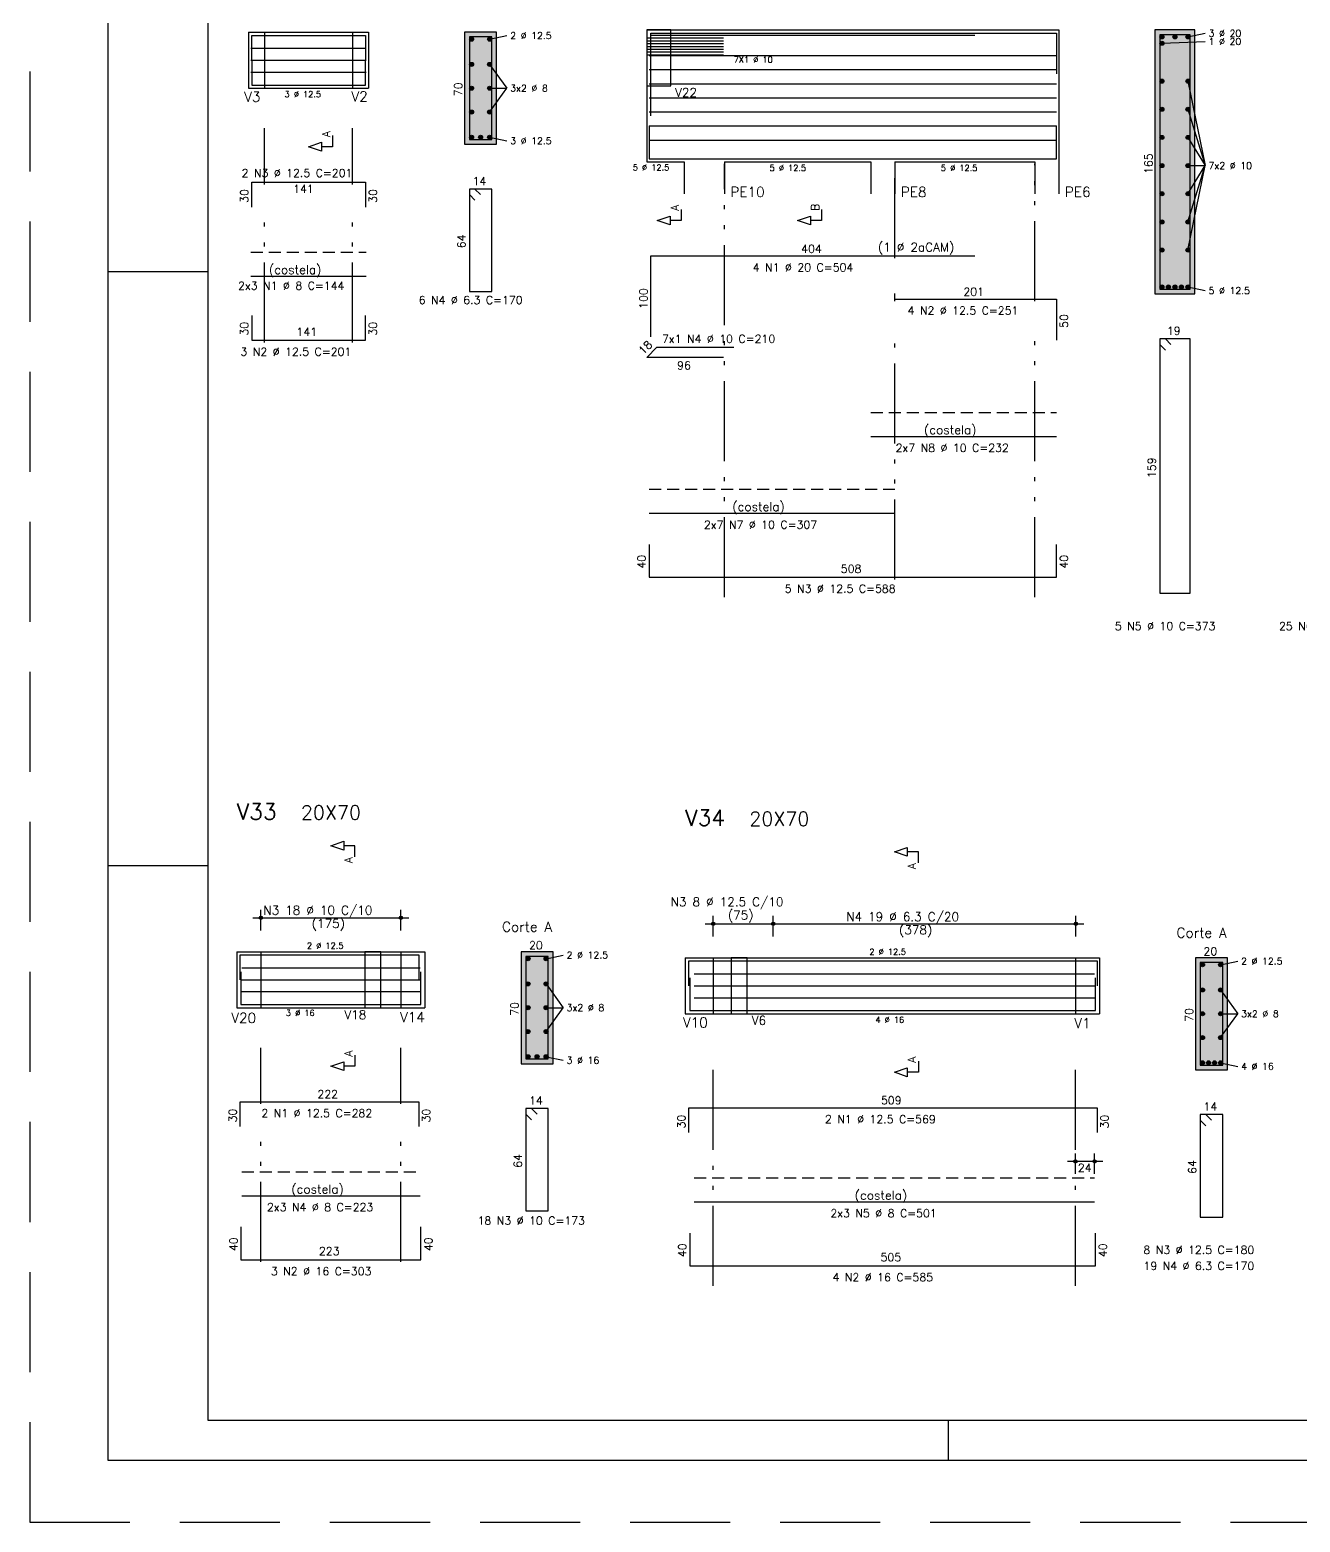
# Model space of a CAD drawing. Extents: x -1.9 to 86, y -1.2 to 61.3.
# Drawn here: x -1.95 to 29.79, y -1.19 to 36.1 of the extents above; entities that cross this region are included whole.
import ezdxf

# ---------------------------------------------------------------- set-up
doc = ezdxf.new("R2010")
doc.units = 0
doc.header["$MEASUREMENT"] = 0
for name, pattern in [('ESTILO_TQS_0001', [0.45, 0.3, -0.15]), ('ESTILO_TQS_0004', [3.3, 2, -0.4, 0.05, -0.4, 0.05, -0.4]), ('HIDDEN', [0.375, 0.25, -0.125])]:
    doc.linetypes.add(name, pattern=pattern)
doc.layers.get('0').update_dxf_attribs({"linetype": 'CONTINUOUS'})
doc.layers.get('Defpoints').update_dxf_attribs({"linetype": 'CONTINUOUS'})
for name, color, linetype in [('ARQ_FOLHA', 7, 'CONTINUOUS'), ('PENA_01', 1, 'CONTINUOUS'), ('PENA_02', 2, 'CONTINUOUS'), ('PENA_03', 3, 'CONTINUOUS'), ('PENA_04', 4, 'CONTINUOUS'), ('PENA_05', 5, 'CONTINUOUS'), ('PENA_06', 6, 'CONTINUOUS'), ('PENA_10', 253, 'CONTINUOUS')]:
    doc.layers.add(name, color=color, linetype=linetype)
doc.styles.get("Standard").update_dxf_attribs({"font": 'ROMANS.SHX'})

# ---------------------------------------------------------------- blocks, each defined once
blk = doc.blocks.new('FOLHA A1 - 841 X 594')
at = {"layer": 'ARQ_FOLHA', "color": 1}
for p, q in [((-816, 297), (-841, 297)), ((-816, 148.5), (-841, 148.5)), ((-631, 10), (-631, 0))]:
    blk.add_line(p, q, dxfattribs=at)
for points in [[(-841, 0), (0, 0), (0, 594), (-841, 594)], [(-816, 10), (-10, 10), (-10, 584), (-816, 584)]]:
    blk.add_lwpolyline(points, close=True, dxfattribs=at)
at = {"layer": 'Defpoints', "color": 8, "linetype": 'HIDDEN', "ltscale": 100}
blk.add_lwpolyline([(-860.5, 609.5), (-860.5, -15.5), (19.5, -15.5), (19.5, 609.5)], close=True, dxfattribs=at)
blk = doc.blocks.new('*U23')
blk.add_blockref('FOLHA A1 - 841 X 594', (0, 0))

msp = doc.modelspace()

# ---------------------------------------------------------------- linework, layer by layer
at = {"layer": 'PENA_01', "linetype": 'Continuous'}
for p, q in [((3.514, 36.041), (3.914, 36.041)), ((3.914, 36.041), (3.914, 34.641)), ((6.114, 36.041), (6.114, 34.641)), ((6.114, 36.041), (6.514, 36.041)), ((9.539, 35.866), (9.969, 35.956)), ((26.34, 35.763), (27.42, 35.809)), ((26.99, 35.923), (27.42, 36.013)), ((9.539, 35.236), (9.969, 34.641)), ((26.99, 34.817), (27.42, 32.706)), ((3.514, 34.641), (3.914, 34.641)), ((6.114, 34.641), (6.514, 34.641)), ((9.539, 34.045), (9.969, 34.641)), ((9.539, 34.641), (9.969, 34.641)), ((26.99, 34.113), (27.42, 32.706)), ((9.539, 33.416), (9.969, 33.326)), ((26.99, 33.41), (27.42, 32.706)), ((26.99, 30.595), (27.42, 32.706)), ((26.99, 31.299), (27.42, 32.706)), ((26.99, 32.002), (27.42, 32.706)), ((26.99, 32.706), (27.42, 32.706)), ((26.99, 29.673), (27.42, 29.583)), ((3.624, 13.912), (7.524, 13.912)), ((3.824, 13.592), (3.824, 14.112)), ((7.324, 13.592), (7.324, 14.112)), ((15.129, 13.44), (15.129, 13.96)), ((16.629, 13.44), (16.629, 13.96)), ((16.629, 13.44), (16.629, 13.96)), ((24.189, 13.44), (24.189, 13.96)), ((14.929, 13.76), (16.829, 13.76)), ((16.429, 13.76), (24.389, 13.76)), ((3.224, 13.062), (3.824, 13.062)), ((3.824, 13.062), (3.824, 11.662)), ((7.324, 13.062), (7.324, 11.662)), ((7.324, 13.062), (7.924, 13.062)), ((10.949, 12.887), (11.379, 12.977)), ((14.429, 12.91), (15.129, 12.91)), ((15.129, 12.91), (15.129, 11.51)), ((24.179, 12.91), (24.179, 11.51)), ((24.179, 12.91), (24.779, 12.91)), ((27.804, 12.735), (28.234, 12.825)), ((10.949, 12.258), (11.379, 11.662)), ((27.804, 12.105), (28.234, 11.51)), ((3.224, 11.662), (3.824, 11.662)), ((7.324, 11.662), (7.924, 11.662)), ((10.949, 11.067), (11.379, 11.662)), ((10.949, 11.662), (11.379, 11.662)), ((14.429, 11.51), (15.129, 11.51)), ((24.179, 11.51), (24.779, 11.51)), ((27.804, 10.915), (28.234, 11.51)), ((27.804, 11.51), (28.234, 11.51)), ((10.949, 10.437), (11.379, 10.347)), ((27.804, 10.285), (28.234, 10.195)), ((24.859, 7.82), (23.979, 7.82))]:
    msp.add_line(p, q, dxfattribs=at)
at = {"layer": 'PENA_01', "linetype": 'ESTILO_TQS_0004'}
for p, q in [((3.914, 32.238), (3.914, 33.641)), ((6.114, 32.238), (6.114, 33.641)), ((15.405, 21.918), (15.405, 32.748)), ((19.665, 30.395), (19.665, 32.748)), ((23.165, 29.315), (23.165, 32.748)), ((3.914, 28.288), (3.914, 31.354)), ((6.114, 28.288), (6.114, 31.354)), ((19.665, 29.315), (19.665, 29.511)), ((19.665, 22.365), (19.665, 28.431)), ((23.165, 21.918), (23.165, 28.431)), ((3.824, 9.259), (3.824, 10.662)), ((7.324, 9.259), (7.324, 10.662)), ((15.129, 4.71), (15.129, 10.51)), ((24.179, 4.71), (24.179, 10.51)), ((3.824, 5.309), (3.824, 8.375)), ((7.324, 5.309), (7.324, 8.375))]:
    msp.add_line(p, q, dxfattribs=at)
at = {"layer": 'PENA_01', "linetype": 'Continuous'}
for points in [[(13.465, 36.098), (13.465, 34.698), (14.065, 34.698), (14.065, 36.098), (13.465, 36.098)], [(6.424, 13.062), (6.424, 11.662), (6.824, 11.662), (6.824, 13.062), (6.424, 13.062)], [(15.579, 12.91), (15.579, 11.51), (15.979, 11.51), (15.979, 12.91), (15.579, 12.91)]]:
    msp.add_lwpolyline(points, dxfattribs=at)
at = {"layer": 'PENA_02', "linetype": 'Continuous'}
for centre, radius in [((3.824, 13.912), 0.0416), ((3.824, 13.912), 0.0208), ((7.324, 13.912), 0.0416), ((7.324, 13.912), 0.0208), ((15.129, 13.76), 0.0416), ((16.629, 13.76), 0.0416), ((16.629, 13.76), 0.0416), ((24.189, 13.76), 0.0416), ((15.129, 13.76), 0.0208), ((16.629, 13.76), 0.0208), ((16.629, 13.76), 0.0208), ((24.189, 13.76), 0.0208), ((24.179, 7.82), 0.04), ((24.179, 7.82), 0.02), ((24.659, 7.82), 0.04), ((24.659, 7.82), 0.02)]:
    msp.add_circle(centre, radius, dxfattribs=at)
at = {"layer": 'PENA_03', "linetype": 'Continuous'}
for p, q in [((3.514, 36.041), (3.514, 34.641)), ((3.514, 36.041), (3.514, 34.641)), ((3.514, 36.041), (3.514, 34.641)), ((3.514, 36.041), (3.914, 36.041)), ((3.914, 36.041), (6.114, 36.041)), ((3.914, 36.041), (3.914, 34.641)), ((6.114, 36.041), (6.114, 34.641)), ((6.114, 36.041), (6.114, 34.641)), ((6.114, 36.041), (6.514, 36.041)), ((6.514, 36.041), (6.514, 34.641)), ((6.514, 36.041), (6.514, 34.641)), ((9.714, 36.041), (8.914, 36.041)), ((8.914, 36.041), (8.914, 33.241)), ((9.714, 33.241), (9.714, 36.041)), ((13.465, 36.098), (13.465, 32.798)), ((13.465, 36.098), (14.405, 36.098)), ((14.405, 36.098), (15.405, 36.098)), ((15.405, 36.098), (19.065, 36.098)), ((19.065, 36.098), (19.665, 36.098)), ((19.665, 36.098), (23.165, 36.098)), ((23.165, 36.098), (23.765, 36.098)), ((23.765, 36.098), (23.765, 32.798)), ((27.165, 36.098), (26.165, 36.098)), ((26.165, 36.098), (26.165, 29.498)), ((27.165, 29.498), (27.165, 36.098)), ((3.514, 34.641), (3.914, 34.641)), ((3.914, 34.641), (6.114, 34.641)), ((6.114, 34.641), (6.514, 34.641)), ((8.914, 33.241), (9.714, 33.241)), ((13.465, 32.798), (14.405, 32.798)), ((14.405, 32.798), (14.405, 31.998)), ((15.405, 32.798), (19.065, 32.798)), ((15.405, 32.798), (15.405, 31.998)), ((19.065, 32.798), (19.065, 31.998)), ((19.665, 32.798), (23.165, 32.798)), ((19.665, 32.798), (19.665, 31.998)), ((23.165, 32.798), (23.165, 31.998)), ((23.765, 32.798), (23.765, 31.998)), ((26.165, 29.498), (27.165, 29.498)), ((3.224, 13.062), (3.224, 11.662)), ((3.224, 13.062), (3.224, 11.662)), ((3.224, 13.062), (3.224, 11.662)), ((3.224, 13.062), (3.824, 13.062)), ((3.824, 13.062), (7.324, 13.062)), ((3.824, 13.062), (3.824, 11.662)), ((7.324, 13.062), (7.324, 11.662)), ((7.324, 13.062), (7.324, 11.662)), ((7.324, 13.062), (7.924, 13.062)), ((7.924, 13.062), (7.924, 11.662)), ((7.924, 13.062), (7.924, 11.662)), ((11.124, 13.062), (10.324, 13.062)), ((10.324, 13.062), (10.324, 10.262)), ((11.124, 10.262), (11.124, 13.062)), ((14.429, 12.91), (14.429, 11.51)), ((14.429, 12.91), (14.429, 11.51)), ((14.429, 12.91), (14.429, 11.51)), ((14.429, 12.91), (15.129, 12.91)), ((15.129, 12.91), (24.179, 12.91)), ((15.129, 12.91), (15.129, 11.51)), ((24.179, 12.91), (24.179, 11.51)), ((24.179, 12.91), (24.179, 11.51)), ((24.179, 12.91), (24.779, 12.91)), ((24.779, 12.91), (24.779, 11.51)), ((24.779, 12.91), (24.779, 11.51)), ((27.979, 12.91), (27.179, 12.91)), ((27.179, 12.91), (27.179, 10.11)), ((27.979, 10.11), (27.979, 12.91)), ((3.224, 11.662), (3.824, 11.662)), ((3.824, 11.662), (7.324, 11.662)), ((7.324, 11.662), (7.924, 11.662)), ((14.429, 11.51), (15.129, 11.51)), ((15.129, 11.51), (24.179, 11.51)), ((24.179, 11.51), (24.779, 11.51)), ((10.324, 10.262), (11.124, 10.262)), ((27.179, 10.11), (27.979, 10.11)), ((24.179, 7.51), (24.179, 8.02)), ((24.659, 7.51), (24.659, 8.02))]:
    msp.add_line(p, q, dxfattribs=at)
for points in [[(5.614, 33.456), (5.614, 33.179), (5.337, 33.179), (5.337, 33.068), (5.014, 33.179), (5.337, 33.29), (5.337, 33.179)], [(14.325, 31.613), (14.325, 31.336), (14.048, 31.336), (14.048, 31.225), (13.725, 31.336), (14.048, 31.447), (14.048, 31.336)], [(17.835, 31.613), (17.835, 31.336), (17.558, 31.336), (17.558, 31.225), (17.235, 31.336), (17.558, 31.447), (17.558, 31.336)], [(6.174, 15.432), (6.174, 15.709), (5.897, 15.709), (5.897, 15.598), (5.574, 15.709), (5.897, 15.82), (5.897, 15.709)], [(20.254, 15.28), (20.254, 15.557), (19.977, 15.557), (19.977, 15.446), (19.654, 15.557), (19.977, 15.668), (19.977, 15.557)], [(6.174, 10.477), (6.174, 10.2), (5.897, 10.2), (5.897, 10.09), (5.574, 10.2), (5.897, 10.311), (5.897, 10.2)], [(20.254, 10.325), (20.254, 10.048), (19.977, 10.048), (19.977, 9.937), (19.654, 10.048), (19.977, 10.159), (19.977, 10.048)]]:
    msp.add_lwpolyline(points, dxfattribs=at)
for centre in [(9.089, 35.866), (9.539, 35.866), (26.34, 35.923), (26.34, 35.763), (26.665, 35.923), (26.99, 35.923), (9.089, 35.236), (9.539, 35.236), (9.089, 34.641), (9.539, 34.641), (26.34, 34.817), (26.99, 34.817), (9.089, 34.045), (9.539, 34.045), (26.34, 34.113), (26.99, 34.113), (9.089, 33.416), (9.314, 33.416), (9.539, 33.416), (26.34, 33.41), (26.99, 33.41), (26.34, 32.706), (26.99, 32.706), (26.34, 32.002), (26.99, 32.002), (26.34, 31.299), (26.99, 31.299), (26.34, 30.595), (26.99, 30.595), (26.34, 29.673), (26.502, 29.673), (26.665, 29.673), (26.827, 29.673), (26.99, 29.673), (10.499, 12.887), (10.949, 12.887), (27.354, 12.735), (27.804, 12.735), (10.499, 12.258), (10.949, 12.258), (27.354, 12.105), (27.804, 12.105), (10.499, 11.662), (10.949, 11.662), (27.354, 11.51), (27.804, 11.51), (10.499, 11.067), (10.949, 11.067), (27.354, 10.915), (27.804, 10.915), (10.499, 10.437), (10.724, 10.437), (10.949, 10.437), (27.354, 10.285), (27.504, 10.285), (27.654, 10.285), (27.804, 10.285)]:
    msp.add_circle(centre, 0.05, dxfattribs=at)
for points in [[(9.139, 35.866), (9.064, 35.909), (9.042, 35.883)], [(9.139, 35.866), (9.042, 35.883), (9.042, 35.849)], [(9.139, 35.866), (9.042, 35.849), (9.064, 35.823)], [(9.139, 35.866), (9.098, 35.915), (9.064, 35.909)], [(9.139, 35.866), (9.064, 35.823), (9.098, 35.817)], [(9.139, 35.866), (9.128, 35.898), (9.098, 35.915)], [(9.139, 35.866), (9.098, 35.817), (9.128, 35.834)], [(9.139, 35.866), (9.128, 35.834), (9.139, 35.866)], [(9.589, 35.866), (9.514, 35.909), (9.492, 35.883)], [(9.589, 35.866), (9.492, 35.883), (9.492, 35.849)], [(9.589, 35.866), (9.492, 35.849), (9.514, 35.823)], [(9.589, 35.866), (9.548, 35.915), (9.514, 35.909)], [(9.589, 35.866), (9.514, 35.823), (9.548, 35.817)], [(9.589, 35.866), (9.578, 35.898), (9.548, 35.915)], [(9.589, 35.866), (9.548, 35.817), (9.578, 35.834)], [(9.589, 35.866), (9.578, 35.834), (9.589, 35.866)], [(26.39, 35.923), (26.315, 35.966), (26.293, 35.94)], [(26.39, 35.923), (26.293, 35.94), (26.293, 35.906)], [(26.39, 35.923), (26.293, 35.906), (26.315, 35.88)], [(26.39, 35.763), (26.315, 35.806), (26.293, 35.78)], [(26.39, 35.923), (26.349, 35.972), (26.315, 35.966)], [(26.39, 35.923), (26.315, 35.88), (26.349, 35.874)], [(26.39, 35.763), (26.349, 35.812), (26.315, 35.806)], [(26.39, 35.923), (26.378, 35.955), (26.349, 35.972)], [(26.39, 35.923), (26.349, 35.874), (26.378, 35.891)], [(26.39, 35.763), (26.378, 35.795), (26.349, 35.812)], [(26.39, 35.923), (26.378, 35.891), (26.39, 35.923)], [(26.715, 35.923), (26.64, 35.966), (26.618, 35.94)], [(26.715, 35.923), (26.618, 35.94), (26.618, 35.906)], [(26.715, 35.923), (26.618, 35.906), (26.64, 35.88)], [(26.715, 35.923), (26.674, 35.972), (26.64, 35.966)], [(26.715, 35.923), (26.64, 35.88), (26.674, 35.874)], [(26.715, 35.923), (26.703, 35.955), (26.674, 35.972)], [(26.715, 35.923), (26.674, 35.874), (26.703, 35.891)], [(26.715, 35.923), (26.703, 35.891), (26.715, 35.923)], [(27.04, 35.923), (26.965, 35.966), (26.943, 35.94)], [(27.04, 35.923), (26.943, 35.94), (26.943, 35.906)], [(27.04, 35.923), (26.943, 35.906), (26.965, 35.88)], [(27.04, 35.923), (26.999, 35.972), (26.965, 35.966)], [(27.04, 35.923), (26.965, 35.88), (26.999, 35.874)], [(27.04, 35.923), (27.028, 35.955), (26.999, 35.972)], [(27.04, 35.923), (26.999, 35.874), (27.028, 35.891)], [(27.04, 35.923), (27.028, 35.891), (27.04, 35.923)], [(26.39, 35.763), (26.293, 35.78), (26.293, 35.746)], [(26.39, 35.763), (26.293, 35.746), (26.315, 35.72)], [(26.39, 35.763), (26.315, 35.72), (26.349, 35.714)], [(26.39, 35.763), (26.349, 35.714), (26.378, 35.731)], [(26.39, 35.763), (26.378, 35.731), (26.39, 35.763)], [(9.139, 35.236), (9.064, 35.28), (9.042, 35.253)], [(9.139, 35.236), (9.042, 35.253), (9.042, 35.219)], [(9.139, 35.236), (9.042, 35.219), (9.064, 35.193)], [(9.139, 35.236), (9.098, 35.286), (9.064, 35.28)], [(9.139, 35.236), (9.064, 35.193), (9.098, 35.187)], [(9.139, 35.236), (9.128, 35.268), (9.098, 35.286)], [(9.139, 35.236), (9.098, 35.187), (9.128, 35.204)], [(9.139, 35.236), (9.128, 35.204), (9.139, 35.236)], [(9.589, 35.236), (9.514, 35.28), (9.492, 35.253)], [(9.589, 35.236), (9.492, 35.253), (9.492, 35.219)], [(9.589, 35.236), (9.492, 35.219), (9.514, 35.193)], [(9.589, 35.236), (9.548, 35.286), (9.514, 35.28)], [(9.589, 35.236), (9.514, 35.193), (9.548, 35.187)], [(9.589, 35.236), (9.578, 35.268), (9.548, 35.286)], [(9.589, 35.236), (9.548, 35.187), (9.578, 35.204)], [(9.589, 35.236), (9.578, 35.204), (9.589, 35.236)], [(9.139, 34.641), (9.064, 34.684), (9.042, 34.658)], [(9.139, 34.641), (9.098, 34.69), (9.064, 34.684)], [(9.139, 34.641), (9.128, 34.673), (9.098, 34.69)], [(9.589, 34.641), (9.514, 34.684), (9.492, 34.658)], [(9.589, 34.641), (9.548, 34.69), (9.514, 34.684)], [(9.589, 34.641), (9.578, 34.673), (9.548, 34.69)], [(26.39, 34.817), (26.315, 34.86), (26.293, 34.834)], [(26.39, 34.817), (26.293, 34.834), (26.293, 34.8)], [(26.39, 34.817), (26.293, 34.8), (26.315, 34.774)], [(26.39, 34.817), (26.349, 34.866), (26.315, 34.86)], [(26.39, 34.817), (26.315, 34.774), (26.349, 34.768)], [(26.39, 34.817), (26.378, 34.849), (26.349, 34.866)], [(26.39, 34.817), (26.349, 34.768), (26.378, 34.785)], [(26.39, 34.817), (26.378, 34.785), (26.39, 34.817)], [(27.04, 34.817), (26.965, 34.86), (26.943, 34.834)], [(27.04, 34.817), (26.943, 34.834), (26.943, 34.8)], [(27.04, 34.817), (26.943, 34.8), (26.965, 34.774)], [(27.04, 34.817), (26.999, 34.866), (26.965, 34.86)], [(27.04, 34.817), (26.965, 34.774), (26.999, 34.768)], [(27.04, 34.817), (27.028, 34.849), (26.999, 34.866)], [(27.04, 34.817), (26.999, 34.768), (27.028, 34.785)], [(27.04, 34.817), (27.028, 34.785), (27.04, 34.817)], [(9.139, 34.641), (9.042, 34.658), (9.042, 34.624)], [(9.139, 34.641), (9.042, 34.624), (9.064, 34.598)], [(9.139, 34.641), (9.064, 34.598), (9.098, 34.592)], [(9.139, 34.641), (9.098, 34.592), (9.128, 34.609)], [(9.139, 34.641), (9.128, 34.609), (9.139, 34.641)], [(9.589, 34.641), (9.492, 34.658), (9.492, 34.624)], [(9.589, 34.641), (9.492, 34.624), (9.514, 34.598)], [(9.589, 34.641), (9.514, 34.598), (9.548, 34.592)], [(9.589, 34.641), (9.548, 34.592), (9.578, 34.609)], [(9.589, 34.641), (9.578, 34.609), (9.589, 34.641)], [(9.139, 34.045), (9.064, 34.089), (9.042, 34.063)], [(9.139, 34.045), (9.042, 34.063), (9.042, 34.028)], [(9.139, 34.045), (9.042, 34.028), (9.064, 34.002)], [(9.139, 34.045), (9.098, 34.095), (9.064, 34.089)], [(9.139, 34.045), (9.064, 34.002), (9.098, 33.996)], [(9.139, 34.045), (9.128, 34.078), (9.098, 34.095)], [(9.139, 34.045), (9.098, 33.996), (9.128, 34.013)], [(9.139, 34.045), (9.128, 34.013), (9.139, 34.045)], [(9.589, 34.045), (9.514, 34.089), (9.492, 34.063)], [(9.589, 34.045), (9.492, 34.063), (9.492, 34.028)], [(9.589, 34.045), (9.492, 34.028), (9.514, 34.002)], [(9.589, 34.045), (9.548, 34.095), (9.514, 34.089)], [(9.589, 34.045), (9.514, 34.002), (9.548, 33.996)], [(9.589, 34.045), (9.578, 34.078), (9.548, 34.095)], [(9.589, 34.045), (9.548, 33.996), (9.578, 34.013)], [(9.589, 34.045), (9.578, 34.013), (9.589, 34.045)], [(26.39, 34.113), (26.315, 34.157), (26.293, 34.13)], [(26.39, 34.113), (26.293, 34.13), (26.293, 34.096)], [(26.39, 34.113), (26.293, 34.096), (26.315, 34.07)], [(26.39, 34.113), (26.349, 34.163), (26.315, 34.157)], [(26.39, 34.113), (26.315, 34.07), (26.349, 34.064)], [(26.39, 34.113), (26.378, 34.145), (26.349, 34.163)], [(26.39, 34.113), (26.349, 34.064), (26.378, 34.081)], [(26.39, 34.113), (26.378, 34.081), (26.39, 34.113)], [(27.04, 34.113), (26.965, 34.157), (26.943, 34.13)], [(27.04, 34.113), (26.943, 34.13), (26.943, 34.096)], [(27.04, 34.113), (26.943, 34.096), (26.965, 34.07)], [(27.04, 34.113), (26.999, 34.163), (26.965, 34.157)], [(27.04, 34.113), (26.965, 34.07), (26.999, 34.064)], [(27.04, 34.113), (27.028, 34.145), (26.999, 34.163)], [(27.04, 34.113), (26.999, 34.064), (27.028, 34.081)], [(27.04, 34.113), (27.028, 34.081), (27.04, 34.113)], [(9.139, 33.416), (9.064, 33.459), (9.042, 33.433)], [(9.139, 33.416), (9.042, 33.433), (9.042, 33.399)], [(9.139, 33.416), (9.042, 33.399), (9.064, 33.373)], [(9.139, 33.416), (9.098, 33.465), (9.064, 33.459)], [(9.139, 33.416), (9.064, 33.373), (9.098, 33.367)], [(9.139, 33.416), (9.128, 33.448), (9.098, 33.465)], [(9.139, 33.416), (9.098, 33.367), (9.128, 33.384)], [(9.139, 33.416), (9.128, 33.384), (9.139, 33.416)], [(9.364, 33.416), (9.289, 33.459), (9.267, 33.433)], [(9.364, 33.416), (9.267, 33.433), (9.267, 33.399)], [(9.364, 33.416), (9.267, 33.399), (9.289, 33.373)], [(9.364, 33.416), (9.323, 33.465), (9.289, 33.459)], [(9.364, 33.416), (9.289, 33.373), (9.323, 33.367)], [(9.364, 33.416), (9.353, 33.448), (9.323, 33.465)], [(9.364, 33.416), (9.323, 33.367), (9.353, 33.384)], [(9.364, 33.416), (9.353, 33.384), (9.364, 33.416)], [(9.589, 33.416), (9.514, 33.459), (9.492, 33.433)], [(9.589, 33.416), (9.492, 33.433), (9.492, 33.399)], [(9.589, 33.416), (9.492, 33.399), (9.514, 33.373)], [(9.589, 33.416), (9.548, 33.465), (9.514, 33.459)], [(9.589, 33.416), (9.514, 33.373), (9.548, 33.367)], [(9.589, 33.416), (9.578, 33.448), (9.548, 33.465)], [(9.589, 33.416), (9.548, 33.367), (9.578, 33.384)], [(9.589, 33.416), (9.578, 33.384), (9.589, 33.416)], [(26.39, 33.41), (26.315, 33.453), (26.293, 33.427)], [(26.39, 33.41), (26.293, 33.427), (26.293, 33.393)], [(26.39, 33.41), (26.293, 33.393), (26.315, 33.366)], [(26.39, 33.41), (26.349, 33.459), (26.315, 33.453)], [(26.39, 33.41), (26.315, 33.366), (26.349, 33.36)], [(26.39, 33.41), (26.378, 33.442), (26.349, 33.459)], [(26.39, 33.41), (26.349, 33.36), (26.378, 33.377)], [(26.39, 33.41), (26.378, 33.377), (26.39, 33.41)], [(27.04, 33.41), (26.965, 33.453), (26.943, 33.427)], [(27.04, 33.41), (26.943, 33.427), (26.943, 33.393)], [(27.04, 33.41), (26.943, 33.393), (26.965, 33.366)], [(27.04, 33.41), (26.999, 33.459), (26.965, 33.453)], [(27.04, 33.41), (26.965, 33.366), (26.999, 33.36)], [(27.04, 33.41), (27.028, 33.442), (26.999, 33.459)], [(27.04, 33.41), (26.999, 33.36), (27.028, 33.377)], [(27.04, 33.41), (27.028, 33.377), (27.04, 33.41)], [(26.39, 32.706), (26.315, 32.749), (26.293, 32.723)], [(26.39, 32.706), (26.293, 32.723), (26.293, 32.689)], [(26.39, 32.706), (26.293, 32.689), (26.315, 32.663)], [(26.39, 32.706), (26.349, 32.755), (26.315, 32.749)], [(26.39, 32.706), (26.315, 32.663), (26.349, 32.657)], [(26.39, 32.706), (26.378, 32.738), (26.349, 32.755)], [(26.39, 32.706), (26.349, 32.657), (26.378, 32.674)], [(26.39, 32.706), (26.378, 32.674), (26.39, 32.706)], [(27.04, 32.706), (26.965, 32.749), (26.943, 32.723)], [(27.04, 32.706), (26.943, 32.723), (26.943, 32.689)], [(27.04, 32.706), (26.943, 32.689), (26.965, 32.663)], [(27.04, 32.706), (26.999, 32.755), (26.965, 32.749)], [(27.04, 32.706), (26.965, 32.663), (26.999, 32.657)], [(27.04, 32.706), (27.028, 32.738), (26.999, 32.755)], [(27.04, 32.706), (26.999, 32.657), (27.028, 32.674)], [(27.04, 32.706), (27.028, 32.674), (27.04, 32.706)], [(26.39, 32.002), (26.315, 32.046), (26.293, 32.019)], [(26.39, 32.002), (26.293, 32.019), (26.293, 31.985)], [(26.39, 32.002), (26.293, 31.985), (26.315, 31.959)], [(26.39, 32.002), (26.349, 32.051), (26.315, 32.046)], [(26.39, 32.002), (26.315, 31.959), (26.349, 31.953)], [(26.39, 32.002), (26.378, 32.034), (26.349, 32.051)], [(26.39, 32.002), (26.349, 31.953), (26.378, 31.97)], [(26.39, 32.002), (26.378, 31.97), (26.39, 32.002)], [(27.04, 32.002), (26.965, 32.046), (26.943, 32.019)], [(27.04, 32.002), (26.943, 32.019), (26.943, 31.985)], [(27.04, 32.002), (26.943, 31.985), (26.965, 31.959)], [(27.04, 32.002), (26.999, 32.051), (26.965, 32.046)], [(27.04, 32.002), (26.965, 31.959), (26.999, 31.953)], [(27.04, 32.002), (27.028, 32.034), (26.999, 32.051)], [(27.04, 32.002), (26.999, 31.953), (27.028, 31.97)], [(27.04, 32.002), (27.028, 31.97), (27.04, 32.002)], [(26.39, 31.299), (26.315, 31.342), (26.293, 31.316)], [(26.39, 31.299), (26.349, 31.348), (26.315, 31.342)], [(26.39, 31.299), (26.378, 31.331), (26.349, 31.348)], [(27.04, 31.299), (26.965, 31.342), (26.943, 31.316)], [(27.04, 31.299), (26.999, 31.348), (26.965, 31.342)], [(27.04, 31.299), (27.028, 31.331), (26.999, 31.348)], [(26.39, 31.299), (26.293, 31.316), (26.293, 31.281)], [(26.39, 31.299), (26.293, 31.281), (26.315, 31.255)], [(26.39, 31.299), (26.315, 31.255), (26.349, 31.249)], [(26.39, 31.299), (26.349, 31.249), (26.378, 31.266)], [(26.39, 31.299), (26.378, 31.266), (26.39, 31.299)], [(27.04, 31.299), (26.943, 31.316), (26.943, 31.281)], [(27.04, 31.299), (26.943, 31.281), (26.965, 31.255)], [(27.04, 31.299), (26.965, 31.255), (26.999, 31.249)], [(27.04, 31.299), (26.999, 31.249), (27.028, 31.266)], [(27.04, 31.299), (27.028, 31.266), (27.04, 31.299)], [(26.39, 30.595), (26.315, 30.638), (26.293, 30.612)], [(26.39, 30.595), (26.293, 30.612), (26.293, 30.578)], [(26.39, 30.595), (26.293, 30.578), (26.315, 30.551)], [(26.39, 30.595), (26.349, 30.644), (26.315, 30.638)], [(26.39, 30.595), (26.315, 30.551), (26.349, 30.546)], [(26.39, 30.595), (26.378, 30.627), (26.349, 30.644)], [(26.39, 30.595), (26.349, 30.546), (26.378, 30.563)], [(26.39, 30.595), (26.378, 30.563), (26.39, 30.595)], [(27.04, 30.595), (26.965, 30.638), (26.943, 30.612)], [(27.04, 30.595), (26.943, 30.612), (26.943, 30.578)], [(27.04, 30.595), (26.943, 30.578), (26.965, 30.551)], [(27.04, 30.595), (26.999, 30.644), (26.965, 30.638)], [(27.04, 30.595), (26.965, 30.551), (26.999, 30.546)], [(27.04, 30.595), (27.028, 30.627), (26.999, 30.644)], [(27.04, 30.595), (26.999, 30.546), (27.028, 30.563)], [(27.04, 30.595), (27.028, 30.563), (27.04, 30.595)], [(26.39, 29.673), (26.315, 29.716), (26.293, 29.69)], [(26.39, 29.673), (26.293, 29.69), (26.293, 29.656)], [(26.39, 29.673), (26.293, 29.656), (26.315, 29.63)], [(26.39, 29.673), (26.349, 29.722), (26.315, 29.716)], [(26.39, 29.673), (26.315, 29.63), (26.349, 29.624)], [(26.39, 29.673), (26.378, 29.705), (26.349, 29.722)], [(26.39, 29.673), (26.349, 29.624), (26.378, 29.641)], [(26.39, 29.673), (26.378, 29.641), (26.39, 29.673)], [(26.552, 29.673), (26.477, 29.716), (26.455, 29.69)], [(26.552, 29.673), (26.455, 29.69), (26.455, 29.656)], [(26.552, 29.673), (26.455, 29.656), (26.477, 29.63)], [(26.552, 29.673), (26.511, 29.722), (26.477, 29.716)], [(26.552, 29.673), (26.477, 29.63), (26.511, 29.624)], [(26.552, 29.673), (26.541, 29.705), (26.511, 29.722)], [(26.552, 29.673), (26.511, 29.624), (26.541, 29.641)], [(26.552, 29.673), (26.541, 29.641), (26.552, 29.673)], [(26.715, 29.673), (26.64, 29.716), (26.618, 29.69)], [(26.715, 29.673), (26.618, 29.69), (26.618, 29.656)], [(26.715, 29.673), (26.618, 29.656), (26.64, 29.63)], [(26.715, 29.673), (26.674, 29.722), (26.64, 29.716)], [(26.715, 29.673), (26.64, 29.63), (26.674, 29.624)], [(26.715, 29.673), (26.703, 29.705), (26.674, 29.722)], [(26.715, 29.673), (26.674, 29.624), (26.703, 29.641)], [(26.715, 29.673), (26.703, 29.641), (26.715, 29.673)], [(26.877, 29.673), (26.802, 29.716), (26.78, 29.69)], [(26.877, 29.673), (26.78, 29.69), (26.78, 29.656)], [(26.877, 29.673), (26.78, 29.656), (26.802, 29.63)], [(26.877, 29.673), (26.836, 29.722), (26.802, 29.716)], [(26.877, 29.673), (26.802, 29.63), (26.836, 29.624)], [(26.877, 29.673), (26.866, 29.705), (26.836, 29.722)], [(26.877, 29.673), (26.836, 29.624), (26.866, 29.641)], [(26.877, 29.673), (26.866, 29.641), (26.877, 29.673)], [(27.04, 29.673), (26.965, 29.716), (26.943, 29.69)], [(27.04, 29.673), (26.943, 29.69), (26.943, 29.656)], [(27.04, 29.673), (26.943, 29.656), (26.965, 29.63)], [(27.04, 29.673), (26.999, 29.722), (26.965, 29.716)], [(27.04, 29.673), (26.965, 29.63), (26.999, 29.624)], [(27.04, 29.673), (27.028, 29.705), (26.999, 29.722)], [(27.04, 29.673), (26.999, 29.624), (27.028, 29.641)], [(27.04, 29.673), (27.028, 29.641), (27.04, 29.673)], [(10.549, 12.887), (10.474, 12.931), (10.452, 12.904)], [(10.549, 12.887), (10.452, 12.904), (10.452, 12.87)], [(10.549, 12.887), (10.452, 12.87), (10.474, 12.844)], [(10.549, 12.887), (10.508, 12.936), (10.474, 12.931)], [(10.549, 12.887), (10.474, 12.844), (10.508, 12.838)], [(10.549, 12.887), (10.538, 12.919), (10.508, 12.936)], [(10.549, 12.887), (10.508, 12.838), (10.538, 12.855)], [(10.549, 12.887), (10.538, 12.855), (10.549, 12.887)], [(10.999, 12.887), (10.924, 12.931), (10.902, 12.904)], [(10.999, 12.887), (10.902, 12.904), (10.902, 12.87)], [(10.999, 12.887), (10.902, 12.87), (10.924, 12.844)], [(10.999, 12.887), (10.958, 12.936), (10.924, 12.931)], [(10.999, 12.887), (10.924, 12.844), (10.958, 12.838)], [(10.999, 12.887), (10.988, 12.919), (10.958, 12.936)], [(10.999, 12.887), (10.958, 12.838), (10.988, 12.855)], [(10.999, 12.887), (10.988, 12.855), (10.999, 12.887)], [(27.404, 12.735), (27.329, 12.778), (27.307, 12.752)], [(27.404, 12.735), (27.307, 12.752), (27.307, 12.718)], [(27.404, 12.735), (27.307, 12.718), (27.329, 12.692)], [(27.404, 12.735), (27.362, 12.784), (27.329, 12.778)], [(27.404, 12.735), (27.329, 12.692), (27.362, 12.686)], [(27.404, 12.735), (27.392, 12.767), (27.362, 12.784)], [(27.404, 12.735), (27.362, 12.686), (27.392, 12.703)], [(27.404, 12.735), (27.392, 12.703), (27.404, 12.735)], [(27.854, 12.735), (27.779, 12.778), (27.757, 12.752)], [(27.854, 12.735), (27.757, 12.752), (27.757, 12.718)], [(27.854, 12.735), (27.757, 12.718), (27.779, 12.692)], [(27.854, 12.735), (27.812, 12.784), (27.779, 12.778)], [(27.854, 12.735), (27.779, 12.692), (27.812, 12.686)], [(27.854, 12.735), (27.842, 12.767), (27.812, 12.784)], [(27.854, 12.735), (27.812, 12.686), (27.842, 12.703)], [(27.854, 12.735), (27.842, 12.703), (27.854, 12.735)], [(10.549, 12.258), (10.474, 12.301), (10.452, 12.275)], [(10.549, 12.258), (10.452, 12.275), (10.452, 12.24)], [(10.549, 12.258), (10.452, 12.24), (10.474, 12.214)], [(10.549, 12.258), (10.508, 12.307), (10.474, 12.301)], [(10.549, 12.258), (10.474, 12.214), (10.508, 12.208)], [(10.549, 12.258), (10.538, 12.29), (10.508, 12.307)], [(10.549, 12.258), (10.508, 12.208), (10.538, 12.225)], [(10.549, 12.258), (10.538, 12.225), (10.549, 12.258)], [(10.999, 12.258), (10.924, 12.301), (10.902, 12.275)], [(10.999, 12.258), (10.902, 12.275), (10.902, 12.24)], [(10.999, 12.258), (10.902, 12.24), (10.924, 12.214)], [(10.999, 12.258), (10.958, 12.307), (10.924, 12.301)], [(10.999, 12.258), (10.924, 12.214), (10.958, 12.208)], [(10.999, 12.258), (10.988, 12.29), (10.958, 12.307)], [(10.999, 12.258), (10.958, 12.208), (10.988, 12.225)], [(10.999, 12.258), (10.988, 12.225), (10.999, 12.258)], [(27.404, 12.105), (27.329, 12.149), (27.307, 12.123)], [(27.404, 12.105), (27.307, 12.123), (27.307, 12.088)], [(27.404, 12.105), (27.307, 12.088), (27.329, 12.062)], [(27.404, 12.105), (27.362, 12.155), (27.329, 12.149)], [(27.404, 12.105), (27.329, 12.062), (27.362, 12.056)], [(27.404, 12.105), (27.392, 12.138), (27.362, 12.155)], [(27.404, 12.105), (27.362, 12.056), (27.392, 12.073)], [(27.404, 12.105), (27.392, 12.073), (27.404, 12.105)], [(27.854, 12.105), (27.779, 12.149), (27.757, 12.123)], [(27.854, 12.105), (27.757, 12.123), (27.757, 12.088)], [(27.854, 12.105), (27.757, 12.088), (27.779, 12.062)], [(27.854, 12.105), (27.812, 12.155), (27.779, 12.149)], [(27.854, 12.105), (27.779, 12.062), (27.812, 12.056)], [(27.854, 12.105), (27.842, 12.138), (27.812, 12.155)], [(27.854, 12.105), (27.812, 12.056), (27.842, 12.073)], [(27.854, 12.105), (27.842, 12.073), (27.854, 12.105)], [(10.549, 11.662), (10.474, 11.706), (10.452, 11.679)], [(10.549, 11.662), (10.452, 11.679), (10.452, 11.645)], [(10.549, 11.662), (10.452, 11.645), (10.474, 11.619)], [(10.549, 11.662), (10.508, 11.711), (10.474, 11.706)], [(10.549, 11.662), (10.474, 11.619), (10.508, 11.613)], [(10.549, 11.662), (10.538, 11.694), (10.508, 11.711)], [(10.549, 11.662), (10.508, 11.613), (10.538, 11.63)], [(10.549, 11.662), (10.538, 11.63), (10.549, 11.662)], [(10.999, 11.662), (10.924, 11.706), (10.902, 11.679)], [(10.999, 11.662), (10.902, 11.679), (10.902, 11.645)], [(10.999, 11.662), (10.902, 11.645), (10.924, 11.619)], [(10.999, 11.662), (10.958, 11.711), (10.924, 11.706)], [(10.999, 11.662), (10.924, 11.619), (10.958, 11.613)], [(10.999, 11.662), (10.988, 11.694), (10.958, 11.711)], [(10.999, 11.662), (10.958, 11.613), (10.988, 11.63)], [(10.999, 11.662), (10.988, 11.63), (10.999, 11.662)], [(27.404, 11.51), (27.329, 11.553), (27.307, 11.527)], [(27.404, 11.51), (27.307, 11.527), (27.307, 11.493)], [(27.404, 11.51), (27.307, 11.493), (27.329, 11.467)], [(27.404, 11.51), (27.362, 11.559), (27.329, 11.553)], [(27.404, 11.51), (27.329, 11.467), (27.362, 11.461)], [(27.404, 11.51), (27.392, 11.542), (27.362, 11.559)], [(27.404, 11.51), (27.362, 11.461), (27.392, 11.478)], [(27.404, 11.51), (27.392, 11.478), (27.404, 11.51)], [(27.854, 11.51), (27.779, 11.553), (27.757, 11.527)], [(27.854, 11.51), (27.757, 11.527), (27.757, 11.493)], [(27.854, 11.51), (27.757, 11.493), (27.779, 11.467)], [(27.854, 11.51), (27.812, 11.559), (27.779, 11.553)], [(27.854, 11.51), (27.779, 11.467), (27.812, 11.461)], [(27.854, 11.51), (27.842, 11.542), (27.812, 11.559)], [(27.854, 11.51), (27.812, 11.461), (27.842, 11.478)], [(27.854, 11.51), (27.842, 11.478), (27.854, 11.51)], [(10.549, 11.067), (10.474, 11.11), (10.452, 11.084)], [(10.549, 11.067), (10.452, 11.084), (10.452, 11.05)], [(10.549, 11.067), (10.452, 11.05), (10.474, 11.023)], [(10.549, 11.067), (10.508, 11.116), (10.474, 11.11)], [(10.549, 11.067), (10.474, 11.023), (10.508, 11.018)], [(10.549, 11.067), (10.538, 11.099), (10.508, 11.116)], [(10.549, 11.067), (10.508, 11.018), (10.538, 11.035)], [(10.549, 11.067), (10.538, 11.035), (10.549, 11.067)], [(10.999, 11.067), (10.924, 11.11), (10.902, 11.084)], [(10.999, 11.067), (10.902, 11.084), (10.902, 11.05)], [(10.999, 11.067), (10.902, 11.05), (10.924, 11.023)], [(10.999, 11.067), (10.958, 11.116), (10.924, 11.11)], [(10.999, 11.067), (10.924, 11.023), (10.958, 11.018)], [(10.999, 11.067), (10.988, 11.099), (10.958, 11.116)], [(10.999, 11.067), (10.958, 11.018), (10.988, 11.035)], [(10.999, 11.067), (10.988, 11.035), (10.999, 11.067)], [(27.404, 10.915), (27.329, 10.958), (27.307, 10.932)], [(27.404, 10.915), (27.307, 10.932), (27.307, 10.898)], [(27.404, 10.915), (27.307, 10.898), (27.329, 10.871)], [(27.404, 10.915), (27.362, 10.964), (27.329, 10.958)], [(27.404, 10.915), (27.329, 10.871), (27.362, 10.865)], [(27.404, 10.915), (27.392, 10.947), (27.362, 10.964)], [(27.404, 10.915), (27.362, 10.865), (27.392, 10.882)], [(27.404, 10.915), (27.392, 10.882), (27.404, 10.915)], [(27.854, 10.915), (27.779, 10.958), (27.757, 10.932)], [(27.854, 10.915), (27.757, 10.932), (27.757, 10.898)], [(27.854, 10.915), (27.757, 10.898), (27.779, 10.871)], [(27.854, 10.915), (27.812, 10.964), (27.779, 10.958)], [(27.854, 10.915), (27.779, 10.871), (27.812, 10.865)], [(27.854, 10.915), (27.842, 10.947), (27.812, 10.964)], [(27.854, 10.915), (27.812, 10.865), (27.842, 10.882)], [(27.854, 10.915), (27.842, 10.882), (27.854, 10.915)], [(10.549, 10.437), (10.474, 10.481), (10.452, 10.454)], [(10.549, 10.437), (10.452, 10.454), (10.452, 10.42)], [(10.549, 10.437), (10.508, 10.486), (10.474, 10.481)], [(10.549, 10.437), (10.538, 10.469), (10.508, 10.486)], [(10.774, 10.437), (10.699, 10.481), (10.677, 10.454)], [(10.774, 10.437), (10.677, 10.454), (10.677, 10.42)], [(10.774, 10.437), (10.733, 10.486), (10.699, 10.481)], [(10.774, 10.437), (10.763, 10.469), (10.733, 10.486)], [(10.999, 10.437), (10.924, 10.481), (10.902, 10.454)], [(10.999, 10.437), (10.902, 10.454), (10.902, 10.42)], [(10.999, 10.437), (10.958, 10.486), (10.924, 10.481)], [(10.999, 10.437), (10.988, 10.469), (10.958, 10.486)], [(10.549, 10.437), (10.452, 10.42), (10.474, 10.394)], [(10.549, 10.437), (10.474, 10.394), (10.508, 10.388)], [(10.549, 10.437), (10.508, 10.388), (10.538, 10.405)], [(10.549, 10.437), (10.538, 10.405), (10.549, 10.437)], [(10.774, 10.437), (10.677, 10.42), (10.699, 10.394)], [(10.774, 10.437), (10.699, 10.394), (10.733, 10.388)], [(10.774, 10.437), (10.733, 10.388), (10.763, 10.405)], [(10.774, 10.437), (10.763, 10.405), (10.774, 10.437)], [(10.999, 10.437), (10.902, 10.42), (10.924, 10.394)], [(10.999, 10.437), (10.924, 10.394), (10.958, 10.388)], [(10.999, 10.437), (10.958, 10.388), (10.988, 10.405)], [(10.999, 10.437), (10.988, 10.405), (10.999, 10.437)], [(27.404, 10.285), (27.329, 10.328), (27.307, 10.302)], [(27.404, 10.285), (27.307, 10.302), (27.307, 10.268)], [(27.404, 10.285), (27.307, 10.268), (27.329, 10.242)], [(27.404, 10.285), (27.362, 10.334), (27.329, 10.328)], [(27.404, 10.285), (27.329, 10.242), (27.362, 10.236)], [(27.404, 10.285), (27.392, 10.317), (27.362, 10.334)], [(27.404, 10.285), (27.362, 10.236), (27.392, 10.253)], [(27.404, 10.285), (27.392, 10.253), (27.404, 10.285)], [(27.554, 10.285), (27.479, 10.328), (27.457, 10.302)], [(27.554, 10.285), (27.457, 10.302), (27.457, 10.268)], [(27.554, 10.285), (27.457, 10.268), (27.479, 10.242)], [(27.554, 10.285), (27.512, 10.334), (27.479, 10.328)], [(27.554, 10.285), (27.479, 10.242), (27.512, 10.236)], [(27.554, 10.285), (27.542, 10.317), (27.512, 10.334)], [(27.554, 10.285), (27.512, 10.236), (27.542, 10.253)], [(27.554, 10.285), (27.542, 10.253), (27.554, 10.285)], [(27.704, 10.285), (27.629, 10.328), (27.607, 10.302)], [(27.704, 10.285), (27.607, 10.302), (27.607, 10.268)], [(27.704, 10.285), (27.607, 10.268), (27.629, 10.242)], [(27.704, 10.285), (27.662, 10.334), (27.629, 10.328)], [(27.704, 10.285), (27.629, 10.242), (27.662, 10.236)], [(27.704, 10.285), (27.692, 10.317), (27.662, 10.334)], [(27.704, 10.285), (27.662, 10.236), (27.692, 10.253)], [(27.704, 10.285), (27.692, 10.253), (27.704, 10.285)], [(27.854, 10.285), (27.779, 10.328), (27.757, 10.302)], [(27.854, 10.285), (27.757, 10.302), (27.757, 10.268)], [(27.854, 10.285), (27.757, 10.268), (27.779, 10.242)], [(27.854, 10.285), (27.812, 10.334), (27.779, 10.328)], [(27.854, 10.285), (27.779, 10.242), (27.812, 10.236)], [(27.854, 10.285), (27.842, 10.317), (27.812, 10.334)], [(27.854, 10.285), (27.812, 10.236), (27.842, 10.253)], [(27.854, 10.285), (27.842, 10.253), (27.854, 10.285)]]:
    msp.add_solid(points, dxfattribs=at)
at = {"layer": 'PENA_04', "linetype": 'Continuous'}
for p, q in [((3.597, 35.341), (3.597, 35.961)), ((3.597, 35.961), (6.437, 35.961)), ((6.437, 35.961), (6.437, 35.341)), ((15.385, 35.888), (13.465, 35.888)), ((15.385, 35.818), (13.465, 35.818)), ((13.565, 33.998), (13.565, 36.018)), ((13.565, 36.018), (21.665, 36.018)), ((13.565, 33.948), (13.565, 35.968)), ((13.565, 35.968), (21.665, 35.968)), ((19.665, 36.018), (23.705, 36.018)), ((23.705, 36.018), (23.705, 34.998)), ((3.574, 35.639), (6.455, 35.639)), ((15.385, 35.748), (13.465, 35.748)), ((15.385, 35.678), (13.465, 35.678)), ((15.385, 35.608), (13.465, 35.608)), ((15.385, 35.538), (13.465, 35.538)), ((15.385, 35.468), (13.465, 35.468)), ((13.525, 35.457), (19.665, 35.457)), ((19.065, 35.457), (23.705, 35.457)), ((3.574, 35.341), (6.455, 35.341)), ((3.594, 35.341), (3.594, 34.721)), ((6.434, 34.721), (6.434, 35.341)), ((13.525, 35.106), (19.665, 35.106)), ((19.065, 35.106), (23.705, 35.106)), ((3.574, 35.043), (6.455, 35.043)), ((3.594, 34.721), (6.434, 34.721)), ((13.525, 34.754), (19.665, 34.754)), ((19.065, 34.754), (23.705, 34.754)), ((13.525, 34.402), (19.665, 34.402)), ((19.065, 34.402), (23.705, 34.402)), ((13.525, 34.05), (19.665, 34.05)), ((19.065, 34.05), (23.705, 34.05)), ((13.525, 33.698), (13.525, 32.878)), ((13.525, 33.698), (19.665, 33.698)), ((19.065, 33.698), (23.705, 33.698)), ((23.705, 32.878), (23.705, 33.698)), ((13.525, 33.346), (19.665, 33.346)), ((19.065, 33.346), (23.705, 33.346)), ((13.525, 32.878), (23.705, 32.878)), ((3.307, 12.362), (3.307, 12.982)), ((3.307, 12.982), (7.767, 12.982)), ((7.767, 12.982), (7.767, 12.362)), ((14.519, 12.21), (14.519, 12.83)), ((14.519, 12.83), (24.719, 12.83)), ((24.719, 12.83), (24.719, 12.21)), ((3.324, 12.562), (3.324, 11.742)), ((3.344, 12.66), (7.805, 12.66)), ((3.344, 12.362), (7.805, 12.362)), ((7.824, 11.742), (7.824, 12.562)), ((14.539, 12.41), (14.539, 11.59)), ((14.649, 12.508), (24.659, 12.508)), ((24.679, 11.59), (24.679, 12.41)), ((3.344, 12.065), (7.805, 12.065)), ((14.649, 12.21), (24.659, 12.21)), ((3.324, 11.742), (7.824, 11.742)), ((14.539, 11.59), (24.679, 11.59)), ((14.649, 11.912), (24.659, 11.912))]:
    msp.add_line(p, q, dxfattribs=at)
for points in [[(9.034, 35.921), (9.034, 33.361), (9.594, 33.361), (9.594, 35.921), (9.034, 35.921)], [(26.285, 35.978), (26.285, 29.618), (27.045, 29.618), (27.045, 35.978), (26.285, 35.978)], [(10.444, 12.942), (10.444, 10.382), (11.004, 10.382), (11.004, 12.942), (10.444, 12.942)], [(27.299, 12.79), (27.299, 10.23), (27.859, 10.23), (27.859, 12.79), (27.299, 12.79)]]:
    msp.add_lwpolyline(points, dxfattribs=at)
at = {"layer": 'PENA_05', "linetype": 'Continuous'}
for p, q in [((3.597, 31.671), (3.597, 32.291)), ((3.597, 32.291), (6.437, 32.291)), ((6.437, 32.291), (6.437, 31.671)), ((9.174, 32.121), (9.034, 32.121)), ((9.034, 32.121), (9.034, 29.561)), ((9.594, 32.121), (9.034, 32.121)), ((9.034, 32.121), (9.034, 31.981)), ((9.314, 31.981), (9.174, 32.121)), ((9.594, 29.561), (9.594, 32.121)), ((9.034, 31.981), (9.174, 31.841)), ((13.565, 28.428), (13.565, 30.448)), ((13.565, 30.448), (21.665, 30.448)), ((3.574, 29.941), (6.455, 29.941)), ((9.034, 29.561), (9.594, 29.561)), ((19.665, 29.368), (23.705, 29.368)), ((23.705, 29.368), (23.705, 28.348)), ((3.594, 28.961), (3.594, 28.341)), ((6.434, 28.341), (6.434, 28.961)), ((26.425, 28.378), (26.285, 28.378)), ((26.285, 28.378), (26.285, 22.018)), ((27.045, 28.378), (26.285, 28.378)), ((26.285, 28.378), (26.285, 28.238)), ((26.565, 28.238), (26.425, 28.378)), ((27.045, 22.018), (27.045, 28.378)), ((3.594, 28.341), (6.434, 28.341)), ((13.465, 27.913), (13.719, 28.168)), ((13.719, 28.168), (15.639, 28.168)), ((26.285, 28.238), (26.425, 28.098)), ((15.385, 27.913), (13.465, 27.913)), ((19.065, 25.938), (23.705, 25.938)), ((13.525, 24.018), (19.665, 24.018)), ((13.525, 23.238), (13.525, 22.418)), ((23.705, 22.418), (23.705, 23.238)), ((13.525, 22.418), (23.705, 22.418)), ((26.285, 22.018), (27.045, 22.018)), ((3.307, 8.692), (3.307, 9.312)), ((3.307, 9.312), (7.767, 9.312)), ((7.767, 9.312), (7.767, 8.692)), ((10.584, 9.142), (10.444, 9.142)), ((10.444, 9.142), (10.444, 6.582)), ((11.004, 9.142), (10.444, 9.142)), ((10.444, 9.142), (10.444, 9.002)), ((10.444, 9.002), (10.584, 8.862)), ((10.724, 9.002), (10.584, 9.142)), ((11.004, 6.582), (11.004, 9.142)), ((14.519, 8.54), (14.519, 9.16)), ((14.519, 9.16), (24.719, 9.16)), ((24.719, 9.16), (24.719, 8.54)), ((27.439, 8.99), (27.299, 8.99)), ((27.299, 8.99), (27.299, 6.43)), ((27.859, 8.99), (27.299, 8.99)), ((27.299, 8.99), (27.299, 8.85)), ((27.579, 8.85), (27.439, 8.99)), ((27.859, 6.43), (27.859, 8.99)), ((27.299, 8.85), (27.439, 8.71)), ((3.344, 6.962), (7.805, 6.962)), ((14.649, 6.81), (24.659, 6.81)), ((10.444, 6.582), (11.004, 6.582)), ((27.299, 6.43), (27.859, 6.43)), ((3.324, 6.182), (3.324, 5.362)), ((7.824, 5.362), (7.824, 6.182)), ((14.539, 6.03), (14.539, 5.21)), ((24.679, 5.21), (24.679, 6.03)), ((3.324, 5.362), (7.824, 5.362)), ((14.539, 5.21), (24.679, 5.21))]:
    msp.add_line(p, q, dxfattribs=at)
at = {"layer": 'PENA_06', "linetype": 'ESTILO_TQS_0001'}
for p, q in [((3.574, 30.541), (6.455, 30.541)), ((19.065, 26.538), (23.705, 26.538)), ((13.525, 24.618), (19.665, 24.618)), ((3.344, 7.562), (7.805, 7.562)), ((14.649, 7.41), (24.659, 7.41))]:
    msp.add_line(p, q, dxfattribs=at)
at = {"layer": 'PENA_10', "linetype": 'Continuous'}
for points in [[(9.714, 33.241), (9.714, 36.041), (8.914, 36.041)], [(9.714, 33.241), (8.914, 36.041), (8.914, 33.241)], [(27.165, 29.498), (27.165, 36.098), (26.165, 36.098)], [(27.165, 29.498), (26.165, 36.098), (26.165, 29.498)], [(9.714, 33.241), (8.914, 33.241), (9.714, 33.241)], [(27.165, 29.498), (26.165, 29.498), (27.165, 29.498)], [(11.124, 10.262), (11.124, 13.062), (10.324, 13.062)], [(11.124, 10.262), (10.324, 13.062), (10.324, 10.262)], [(27.979, 10.11), (27.979, 12.91), (27.179, 12.91)], [(27.979, 10.11), (27.179, 12.91), (27.179, 10.11)], [(11.124, 10.262), (10.324, 10.262), (11.124, 10.262)], [(27.979, 10.11), (27.179, 10.11), (27.979, 10.11)]]:
    msp.add_solid(points, dxfattribs=at)

# ---------------------------------------------------------------- block references
at = {"xscale": 0.09999999999999938, "yscale": 0.09999999999999938, "zscale": 0.09999999999999938}
msp.add_blockref('*U23', (84.1, 0.356), dxfattribs=at)

# ---------------------------------------------------------------- texts
at = {"layer": 'PENA_01', "linetype": 'Continuous'}
for p in [(4.824, 16.362), (16.029, 16.21)]:
    msp.add_text('20X70', height=0.35, dxfattribs=at).set_placement(p)
at = {"layer": 'PENA_02', "linetype": 'Continuous'}
for s, p in [('V3', (3.406, 34.303)), ('V2', (6.086, 34.31)), ('PE10', (15.555, 31.923)), ('PE8', (19.815, 31.923)), ('PE6', (23.915, 31.923)), ('V20', (3.084, 11.282)), ('V14', (7.302, 11.302)), ('V10', (14.37, 11.167)), ('V1', (24.152, 11.147))]:
    msp.add_text(s, height=0.25, dxfattribs=at).set_placement(p)
at = {"layer": 'PENA_02', "linetype": 'ESTILO_TQS_0004'}
for p in [(4.024, 29.996), (20.395, 25.993), (15.605, 24.073), (4.585, 7.017), (18.664, 6.865)]:
    msp.add_text('(costela)', height=0.22, dxfattribs=at).set_placement(p)
at = {"layer": 'PENA_03', "linetype": 'Continuous'}
for s, height, p in [('2 %%c 12.5', 0.17, (10.054, 35.871)), ('3 %%c 20', 0.17, (27.505, 35.928)), ('1 %%c 20', 0.17, (27.505, 35.724)), (' 7X1 %%c 10', 0.15, (15.535, 35.28)), ('3x2 %%c 8', 0.17, (10.054, 34.556)), ('3 %%c 12.5', 0.15, (4.414, 34.416)), ('V22', 0.22, (14.175, 34.423)), ('3 %%c 12.5', 0.17, (10.054, 33.241)), ('2 N3 %%c 12.5 C=201', 0.2, (3.342, 32.421)), ('5 %%c 12.5', 0.15, (13.117, 32.585)), ('5 %%c 12.5', 0.15, (16.535, 32.573)), ('5 %%c 12.5', 0.15, (20.815, 32.573)), ('7x2 %%c 10', 0.17, (27.505, 32.621)), ('141', 0.2, (4.63, 32.024)), ('14', 0.2, (9.114, 32.221)), ('404', 0.2, (17.325, 30.528)), ('(1 %%c 2aCAM)', 0.22, (19.245, 30.558)), ('4 N1 %%c 20 C=504', 0.2, (16.115, 30.063)), ('2x3 N1 %%c 8 C=144', 0.2, (3.253, 29.606)), ('201', 0.2, (21.379, 29.455)), ('5 %%c 12.5', 0.17, (27.505, 29.498)), ('6 N4 %%c 6.3 C=170', 0.2, (7.766, 29.247)), ('4 N2 %%c 12.5 C=251', 0.2, (19.985, 28.983)), ('141', 0.2, (4.714, 28.453)), ('7x1 N4 %%c 10 C=210', 0.2, (13.847, 28.278)), ('19', 0.2, (26.465, 28.478)), ('3 N2 %%c 12.5 C=201', 0.2, (3.314, 27.956)), ('96', 0.2, (14.225, 27.613)), ('2x7 N8 %%c 10 C=232', 0.2, (19.685, 25.553)), ('2x7 N7 %%c 10 C=307', 0.2, (14.895, 23.633)), ('508', 0.2, (18.315, 22.53)), ('5 N3 %%c 12.5 C=588', 0.2, (16.915, 22.033)), ('5 N5 %%c 10 C=373', 0.2, (25.165, 21.098)), ('25 N6 %%c 6.3 C=370', 0.2, (29.265, 21.098)), ('N3 18 %%c 10 C/10', 0.22, (3.885, 13.987)), ('N3 8 %%c 12.5 C/10', 0.22, (14.063, 14.197)), ('(175)', 0.22, (5.095, 13.657)), ('Corte A', 0.25, (9.849, 13.562)), ('(75)', 0.22, (15.493, 13.867)), ('N4 19 %%c 6.3 C/20', 0.22, (18.451, 13.826)), ('(378)', 0.22, (19.771, 13.496)), ('Corte A', 0.25, (26.704, 13.41)), ('2 %%c 12.5', 0.15, (4.974, 13.137)), ('20', 0.2, (10.524, 13.122)), ('2 %%c 12.5', 0.17, (11.464, 12.892)), ('2 %%c 12.5', 0.15, (19.029, 12.985)), ('20', 0.2, (27.379, 12.97)), ('2 %%c 12.5', 0.17, (28.319, 12.74)), ('3 %%c 16', 0.15, (4.447, 11.456)), ('V18', 0.22, (5.912, 11.376)), ('3x2 %%c 8', 0.17, (11.464, 11.577)), ('3x2 %%c 8', 0.17, (28.319, 11.425)), ('V6', 0.22, (16.089, 11.235)), ('4 %%c 16', 0.15, (19.179, 11.285)), ('3 %%c 16', 0.17, (11.464, 10.262)), ('4 %%c 16', 0.17, (28.319, 10.11)), ('222', 0.2, (5.237, 9.4)), ('14', 0.2, (10.524, 9.242)), ('509', 0.2, (19.319, 9.248)), ('2 N1 %%c 12.5 C=282', 0.2, (3.837, 8.927)), ('2 N1 %%c 12.5 C=569', 0.2, (17.919, 8.775)), ('14', 0.2, (27.379, 9.09)), ('24', 0.2, (24.239, 7.56)), ('2x3 N4 %%c 8 C=223', 0.2, (3.975, 6.577)), ('18 N3 %%c 10 C=173', 0.2, (9.239, 6.241)), ('2x3 N5 %%c 8 C=501', 0.2, (18.054, 6.425)), ('223', 0.2, (5.274, 5.478)), ('8 N3 %%c 12.5 C=180', 0.2, (25.879, 5.51)), ('505', 0.2, (19.309, 5.326)), ('19 N4 %%c 6.3 C=170', 0.2, (25.879, 5.11)), ('3 N2 %%c 16 C=303', 0.2, (4.074, 4.977)), ('4 N2 %%c 16 C=585', 0.2, (18.109, 4.825))]:
    msp.add_text(s, height=height, dxfattribs=at).set_placement(p)
for s, rotation, p in [('70', 90, (8.854, 34.441)), ('A', 90, (5.554, 33.416)), ('165', 90, (26.105, 32.498)), ('30', 90, (3.509, 31.775)), ('30', 90, (6.724, 31.775)), ('A', 90, (14.265, 31.573)), ('B', 90, (17.775, 31.573)), ('64', 90, (8.934, 30.641)), ('100', 90, (13.485, 29.128)), ('30', 90, (3.507, 28.457)), ('30', 90, (6.722, 28.457)), ('50', 90, (23.992, 28.652)), ('18', 45, (13.38, 27.97)), ('159', 90, (26.185, 24.898)), ('40', 90, (13.437, 22.634)), ('40', 90, (23.992, 22.634)), ('A', 90, (6.114, 15.272)), ('A', 90, (20.194, 15.12)), ('70', 90, (10.264, 11.462)), ('70', 90, (27.119, 11.31)), ('A', 90, (6.114, 10.437)), ('A', 90, (20.194, 10.285)), ('30', 90, (3.219, 8.796)), ('30', 90, (8.054, 8.796)), ('30', 90, (14.431, 8.644)), ('30', 90, (25.006, 8.644)), ('64', 90, (10.344, 7.662)), ('64', 90, (27.199, 7.51)), ('40', 90, (3.24, 5.58)), ('40', 90, (8.108, 5.58)), ('40', 90, (14.455, 5.428)), ('40', 90, (24.963, 5.428))]:
    msp.add_text(s, height=0.2, rotation=rotation, dxfattribs=at).set_placement(p)
at = {"layer": 'PENA_06', "linetype": 'Continuous'}
for s, p in [('V33', (3.224, 16.362)), ('V34', (14.429, 16.21))]:
    msp.add_text(s, height=0.4, dxfattribs=at).set_placement(p)

doc.saveas('drawing.dxf')
